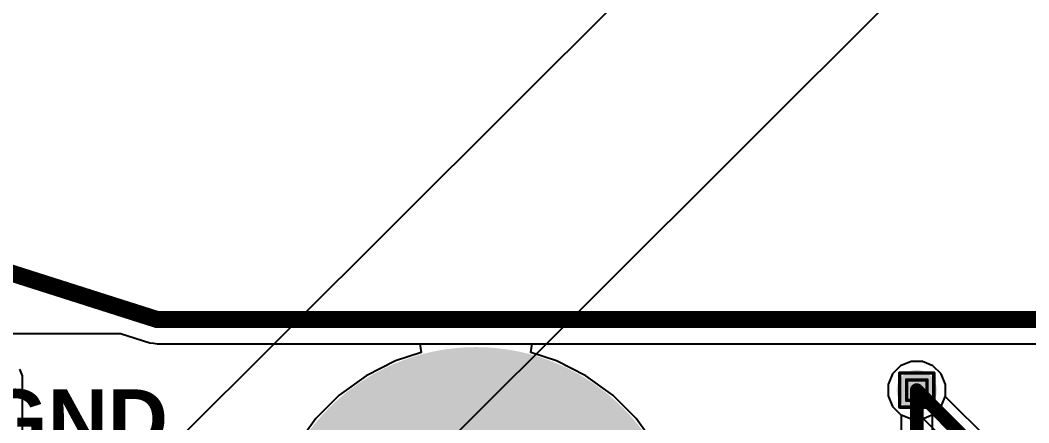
# Model space of a CAD drawing. Header units: inches. Extents: x -22 to 5433, y -13 to 5447.
# Drawn here: x -6.73 to 8.3, y 32.96 to 38.95 of the extents above; entities that cross this region are included whole.
import ezdxf

# ---------------------------------------------------------------- set-up
doc = ezdxf.new("R2010")
doc.units = ezdxf.units.IN
for name, color, linetype in [('Board_outline', 216, 'Continuous'), ('Bottom Layer', 5, 'Continuous'), ('Bottom Solder', 6, 'Continuous'), ('Drill Drawing', 1, 'Continuous'), ('Ground', 16, 'Continuous'), ('Multi-Layer', 9, 'Continuous'), ('Power', 76, 'Continuous'), ('Top Layer', 1, 'Continuous'), ('Top Overlay', 2, 'Continuous'), ('Top Solder', 216, 'Continuous'), ('Via Holes', 16, 'Continuous')]:
    doc.layers.add(name, color=color, linetype=linetype)
doc.styles.add('Arial_Bold', font='', dxfattribs={"height": 0.2})
doc.styles.get('Arial_Bold').set_extended_font_data('Arial', bold=True)

msp = doc.modelspace()

# ---------------------------------------------------------------- hatches: boundary and pattern name
at = {"layer": 'Bottom Layer'}
h = msp.add_hatch(color=5, dxfattribs=at)
edge = h.paths.add_edge_path()
edge.add_arc((0.061, 30.983), 3, 0, 360)
h = msp.add_hatch(color=5, dxfattribs=at)
edge = h.paths.add_edge_path()
edge.add_arc((6.629, 33.445), 0.3, 0, 360)
at = {"layer": 'Bottom Solder'}
h = msp.add_hatch(color=6, dxfattribs=at)
edge = h.paths.add_edge_path()
edge.add_arc((0.061, 30.983), 3.102, 0, 360)
at = {"layer": 'Ground'}
h = msp.add_hatch(color=16, dxfattribs=at)
edge = h.paths.add_edge_path()
edge.add_arc((0.061, 30.983), 3, 0, 360)
h = msp.add_hatch(color=16, dxfattribs=at)
edge = h.paths.add_edge_path()
edge.add_arc((6.629, 33.445), 0.3, 0, 360)
at = {"layer": 'Multi-Layer'}
h = msp.add_hatch(color=9, dxfattribs=at)
edge = h.paths.add_edge_path()
edge.add_arc((0.061, 30.983), 3, 0, 360)
at = {"layer": 'Power'}
h = msp.add_hatch(color=76, dxfattribs=at)
edge = h.paths.add_edge_path()
edge.add_arc((0.061, 30.983), 3, 0, 360)
h = msp.add_hatch(color=76, dxfattribs=at)
edge = h.paths.add_edge_path()
edge.add_arc((6.629, 33.445), 0.3, 0, 360)
at = {"layer": 'Top Layer'}
h = msp.add_hatch(color=1, dxfattribs=at)
edge = h.paths.add_edge_path()
edge.add_arc((0.061, 30.983), 3, 0, 360)
h = msp.add_hatch(color=1, dxfattribs=at)
edge = h.paths.add_edge_path()
edge.add_arc((6.629, 33.445), 0.3, 0, 360)
at = {"layer": 'Top Solder'}
h = msp.add_hatch(color=216, dxfattribs=at)
edge = h.paths.add_edge_path()
edge.add_arc((0.061, 30.983), 3.102, 0, 360)
at = {"layer": 'Via Holes'}
h = msp.add_hatch(color=7, dxfattribs=at)
edge = h.paths.add_edge_path()
edge.add_arc((6.629, 33.445), 0.15, 0, 360)

# ---------------------------------------------------------------- linework, layer by layer
at = {"layer": 'Board_outline'}
for points in [[(-14.942, 37.759, 0.254, 0.254, 0), (-4.689, 34.495, 0.254, 0.254, 0)], [(-14.942, 37.759, 0.254, 0.254, 0), (-4.689, 34.495, 0.254, 0.254, 0)], [(-4.689, 34.495, 0.254, 0.254, 0), (67.311, 34.495, 0.254, 0.254, 0)], [(-4.689, 34.495, 0.254, 0.254, 0), (67.311, 34.495, 0.254, 0.254, 0)]]:
    msp.add_lwpolyline(points, format="xyseb", dxfattribs=at)
msp.add_lwpolyline([(-4.753, 34.495, 0.127, 0.127, 1), (-4.626, 34.495, 0.127, 0.127, 1)], format="xyseb", close=True, dxfattribs=at)
msp.add_lwpolyline([(-4.753, 34.495, 0.127, 0.127, 1), (-4.626, 34.495, 0.127, 0.127, 1)], format="xyseb", close=True, dxfattribs=at)
msp.add_lwpolyline([(-4.753, 34.495, 0.127, 0.127, 1), (-4.626, 34.495, 0.127, 0.127, 1)], format="xyseb", close=True, dxfattribs=at)
msp.add_lwpolyline([(-4.753, 34.495, 0.127, 0.127, 1), (-4.626, 34.495, 0.127, 0.127, 1)], format="xyseb", close=True, dxfattribs=at)
at = {"layer": 'Bottom Layer'}
for p, q in [((-13.473, 34.288), (-5.236, 34.288)), ((-5.236, 34.288), (-4.799, 34.15)), ((-4.799, 34.15), (-4.744, 34.143)), ((-4.744, 34.143), (-4.689, 34.132)), ((-4.689, 34.132), (22.867, 34.132)), ((6.544, 33.872), (6.388, 33.807)), ((6.714, 33.872), (6.544, 33.872)), ((6.871, 33.807), (6.714, 33.872)), ((6.267, 33.687), (6.202, 33.53)), ((6.388, 33.807), (6.267, 33.687)), ((6.991, 33.687), (6.871, 33.807)), ((7.056, 33.53), (6.991, 33.687)), ((6.202, 33.53), (6.202, 33.36)), ((7.056, 33.36), (7.056, 33.53)), ((6.202, 33.36), (6.267, 33.203)), ((6.991, 33.203), (7.056, 33.36)), ((6.267, 33.203), (6.388, 33.083)), ((6.388, 33.083), (6.396, 33.079)), ((6.396, 33.079), (6.396, 32.739)), ((6.862, 33.079), (6.871, 33.083)), ((6.862, 32.739), (6.862, 33.079)), ((6.871, 33.083), (6.991, 33.203))]:
    msp.add_line(p, q, dxfattribs=at)
msp.add_lwpolyline([(6.629, 31.85, 0.203, 0.203, 0), (6.629, 33.445, 0.203, 0.203, 0)], format="xyseb", dxfattribs=at)
msp.add_lwpolyline([(6.579, 33.445, 0.102, 0.102, 1), (6.68, 33.445, 0.102, 0.102, 1)], format="xyseb", close=True, dxfattribs=at)
at = {"layer": 'Bottom Solder'}
for p in [(-19.439, 17.712), (-17.861, 15.229)]:
    msp.add_line(p, (5432.852, 5447.493), dxfattribs=at)
at = {"layer": 'Drill Drawing'}
for points in [[(6.375, 33.699, 0.0508, 0.0508, 0), (6.883, 33.699, 0.0508, 0.0508, 0)], [(6.375, 33.191, 0.0508, 0.0508, 0), (6.375, 33.699, 0.0508, 0.0508, 0)], [(6.883, 33.191, 0.0508, 0.0508, 0), (6.883, 33.699, 0.0508, 0.0508, 0)], [(6.477, 33.597, 0.0508, 0.0508, 0), (6.782, 33.597, 0.0508, 0.0508, 0)], [(6.477, 33.293, 0.0508, 0.0508, 0), (6.477, 33.597, 0.0508, 0.0508, 0)], [(6.782, 33.293, 0.0508, 0.0508, 0), (6.782, 33.597, 0.0508, 0.0508, 0)], [(6.477, 33.293, 0.0508, 0.0508, 0), (6.782, 33.293, 0.0508, 0.0508, 0)], [(6.375, 33.191, 0.0508, 0.0508, 0), (6.883, 33.191, 0.0508, 0.0508, 0)]]:
    msp.add_lwpolyline(points, format="xyseb", dxfattribs=at)
for points in [[(6.363, 33.699, 0.0254, 0.0254, 1), (6.388, 33.699, 0.0254, 0.0254, 1)], [(6.363, 33.699, 0.0254, 0.0254, 1), (6.388, 33.699, 0.0254, 0.0254, 1)], [(6.871, 33.699, 0.0254, 0.0254, 1), (6.896, 33.699, 0.0254, 0.0254, 1)], [(6.871, 33.699, 0.0254, 0.0254, 1), (6.896, 33.699, 0.0254, 0.0254, 1)], [(6.464, 33.597, 0.0254, 0.0254, 1), (6.49, 33.597, 0.0254, 0.0254, 1)], [(6.464, 33.597, 0.0254, 0.0254, 1), (6.49, 33.597, 0.0254, 0.0254, 1)], [(6.769, 33.597, 0.0254, 0.0254, 1), (6.795, 33.597, 0.0254, 0.0254, 1)], [(6.769, 33.597, 0.0254, 0.0254, 1), (6.795, 33.597, 0.0254, 0.0254, 1)], [(6.464, 33.293, 0.0254, 0.0254, 1), (6.49, 33.293, 0.0254, 0.0254, 1)], [(6.464, 33.293, 0.0254, 0.0254, 1), (6.49, 33.293, 0.0254, 0.0254, 1)], [(6.769, 33.293, 0.0254, 0.0254, 1), (6.795, 33.293, 0.0254, 0.0254, 1)], [(6.769, 33.293, 0.0254, 0.0254, 1), (6.795, 33.293, 0.0254, 0.0254, 1)], [(6.363, 33.191, 0.0254, 0.0254, 1), (6.388, 33.191, 0.0254, 0.0254, 1)], [(6.363, 33.191, 0.0254, 0.0254, 1), (6.388, 33.191, 0.0254, 0.0254, 1)], [(6.871, 33.191, 0.0254, 0.0254, 1), (6.896, 33.191, 0.0254, 0.0254, 1)], [(6.871, 33.191, 0.0254, 0.0254, 1), (6.896, 33.191, 0.0254, 0.0254, 1)]]:
    msp.add_lwpolyline(points, format="xyseb", close=True, dxfattribs=at)
at = {"layer": 'Ground'}
for p, q in [((-13.473, 34.288), (-5.236, 34.288)), ((-5.236, 34.288), (-4.799, 34.15)), ((-4.799, 34.15), (-4.744, 34.143)), ((-4.744, 34.143), (-4.689, 34.132)), ((-4.689, 34.132), (22.92, 34.132)), ((6.544, 33.872), (6.388, 33.807)), ((6.714, 33.872), (6.544, 33.872)), ((6.871, 33.807), (6.714, 33.872)), ((6.267, 33.687), (6.202, 33.53)), ((6.388, 33.807), (6.267, 33.687)), ((6.991, 33.687), (6.871, 33.807)), ((7.056, 33.53), (6.991, 33.687)), ((6.202, 33.53), (6.202, 33.36)), ((7.056, 33.36), (7.056, 33.53)), ((6.202, 33.36), (6.267, 33.203)), ((7.053, 33.351), (7.056, 33.36)), ((7.721, 32.683), (7.053, 33.351)), ((6.267, 33.203), (6.388, 33.083)), ((6.388, 33.083), (6.544, 33.018)), ((6.544, 33.018), (6.714, 33.018)), ((6.714, 33.018), (6.723, 33.022)), ((6.723, 33.022), (7.323, 32.421))]:
    msp.add_line(p, q, dxfattribs=at)
msp.add_lwpolyline([(6.629, 33.445, 0.203, 0.203, 0), (7.556, 32.518, 0.203, 0.203, 0)], format="xyseb", dxfattribs=at)
msp.add_lwpolyline([(6.579, 33.445, 0.102, 0.102, 1), (6.68, 33.445, 0.102, 0.102, 1)], format="xyseb", close=True, dxfattribs=at)
at = {"layer": 'Power'}
for p, q in [((-13.473, 34.288), (-5.236, 34.288)), ((-5.236, 34.288), (-4.799, 34.15)), ((-4.799, 34.15), (-4.744, 34.143)), ((-4.744, 34.143), (-4.689, 34.132)), ((-4.689, 34.132), (-0.778, 34.132)), ((-0.778, 34.132), (-0.758, 34.005)), ((0.879, 34.005), (0.899, 34.132)), ((0.899, 34.132), (22.867, 34.132)), ((-0.758, 34.005), (-1.14, 33.881)), ((1.261, 33.881), (0.879, 34.005)), ((-1.14, 33.881), (-1.578, 33.658)), ((1.699, 33.658), (1.261, 33.881)), ((6.544, 33.872), (6.388, 33.807)), ((6.714, 33.872), (6.544, 33.872)), ((6.871, 33.807), (6.714, 33.872)), ((6.267, 33.687), (6.202, 33.53)), ((6.388, 33.807), (6.267, 33.687)), ((6.991, 33.687), (6.871, 33.807)), ((7.056, 33.53), (6.991, 33.687)), ((-1.578, 33.658), (-1.977, 33.369)), ((2.098, 33.369), (1.699, 33.658)), ((6.202, 33.53), (6.202, 33.36)), ((7.056, 33.36), (7.056, 33.53)), ((-1.977, 33.369), (-2.325, 33.021)), ((2.446, 33.021), (2.098, 33.369)), ((6.202, 33.36), (6.267, 33.203)), ((6.991, 33.203), (7.056, 33.36)), ((6.267, 33.203), (6.388, 33.083)), ((6.388, 33.083), (6.544, 33.018)), ((6.714, 33.018), (6.871, 33.083)), ((6.871, 33.083), (6.991, 33.203)), ((-2.325, 33.021), (-2.614, 32.622)), ((2.735, 32.622), (2.446, 33.021)), ((6.544, 33.018), (6.714, 33.018))]:
    msp.add_line(p, q, dxfattribs=at)
at = {"layer": 'Top Layer'}
for p, q in [((-13.473, 34.288), (-5.236, 34.288)), ((-5.236, 34.288), (-4.799, 34.15)), ((-4.799, 34.15), (-4.744, 34.143)), ((-4.744, 34.143), (-4.689, 34.132)), ((-4.689, 34.132), (22.92, 34.132)), ((6.544, 33.872), (6.388, 33.807)), ((6.714, 33.872), (6.544, 33.872)), ((6.871, 33.807), (6.714, 33.872)), ((-6.695, 33.659), (-6.735, 33.756)), ((6.267, 33.687), (6.202, 33.53)), ((6.388, 33.807), (6.267, 33.687)), ((6.991, 33.687), (6.871, 33.807)), ((7.056, 33.53), (6.991, 33.687)), ((-6.695, 24.657), (-6.695, 33.659)), ((6.202, 33.53), (6.202, 33.36)), ((7.056, 33.36), (7.056, 33.53)), ((6.202, 33.36), (6.267, 33.203)), ((6.991, 33.203), (7.056, 33.36)), ((6.267, 33.203), (6.388, 33.083)), ((6.388, 33.083), (6.544, 33.018)), ((6.714, 33.018), (6.871, 33.083)), ((6.871, 33.083), (6.991, 33.203)), ((6.544, 33.018), (6.714, 33.018))]:
    msp.add_line(p, q, dxfattribs=at)

# ---------------------------------------------------------------- texts
at = {"layer": 'Top Overlay', "style": 'Arial_Bold'}
msp.add_text('GND', height=0.889, rotation=360, dxfattribs=at).set_placement((-7.289, 32.567))

doc.saveas('drawing.dxf')
